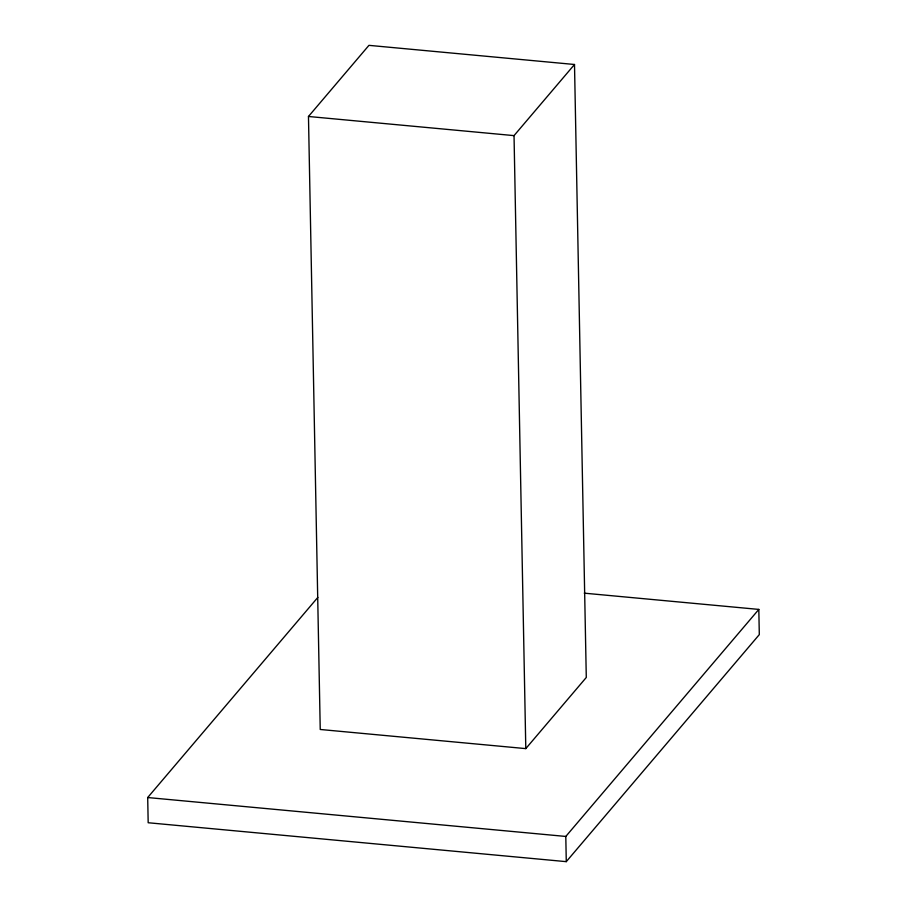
<?xml version="1.0" encoding="UTF-8"?>
<svg xmlns="http://www.w3.org/2000/svg" width="907" height="907" viewBox="0 0 907 907"><rect width="100%" height="100%" fill="white"/><g stroke="black" fill="none" stroke-linecap="round" stroke-linejoin="round"><path stroke-width="1.36" d="M308.471 116.481L368.945 45.35L574.505 64.488L586.285 677.472L525.799 748.615L320.239 729.477L308.471 116.481L514.031 135.619L574.505 64.488M584.255 593.167L758.819 609.413L759.306 634.617L566.274 861.65L148.181 822.74L147.694 797.536L317.847 597.396M566.274 861.65L565.798 836.447L758.819 609.413M147.694 797.536L565.798 836.447M514.031 135.619L525.799 748.615"/></g></svg>
